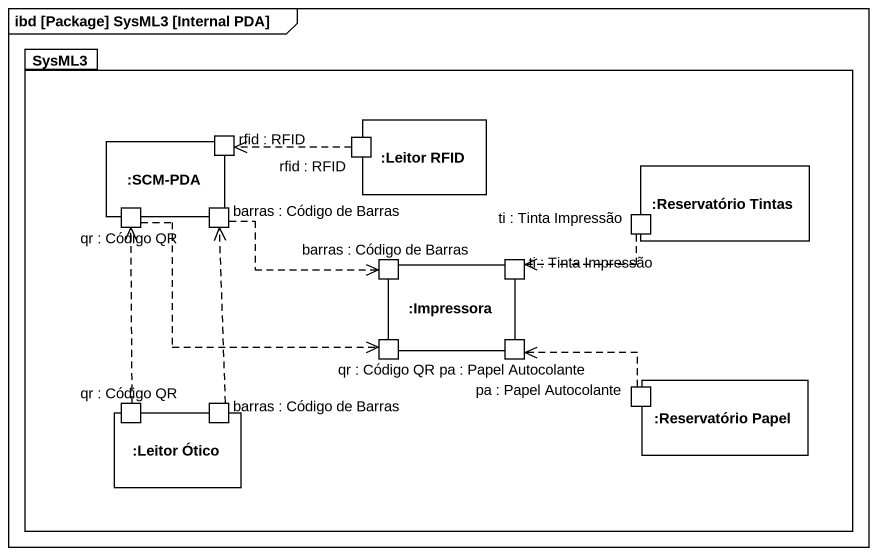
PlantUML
@startuml
mainframe ibd [Package] SysML3 [Internal PDA]
package SysML3 {
  rectangle ":Leitor RFID" as Leitor_RFID {
    port "rfid : RFID" as rfid_2
  }
  rectangle ":SCM-PDA" as SCM_PDA {
    port "rfid : RFID" as rfid
    port "qr : Código QR" as qr
    port "barras : Código de Barras" as barras
  }
  rectangle ":Reservatório Tintas" as Reservatório_Tintas {
    port "ti : Tinta Impressão" as ti
  }
  rectangle ":Impressora" as Impressora {
    port "barras : Código de Barras" as barras_2
    port "ti : Tinta Impressão" as ti_2
    port "qr : Código QR" as qr_2
    port "pa : Papel Autocolante" as pa
  }
  rectangle ":Leitor Ótico" as Leitor_Ótico {
    port "qr : Código QR" as qr_3
    port "barras : Código de Barras" as barras_3
  }
  rectangle ":Reservatório Papel" as Reservatório_Papel {
    port "pa : Papel Autocolante" as pa_2
  }
}
rfid_2 .left.> rfid
qr .right.> qr_2
barras .right.> barras_2
ti .left.> ti_2
qr_3 .up.> qr
barras_3 .up.> barras
pa_2 .left.> pa
@enduml
